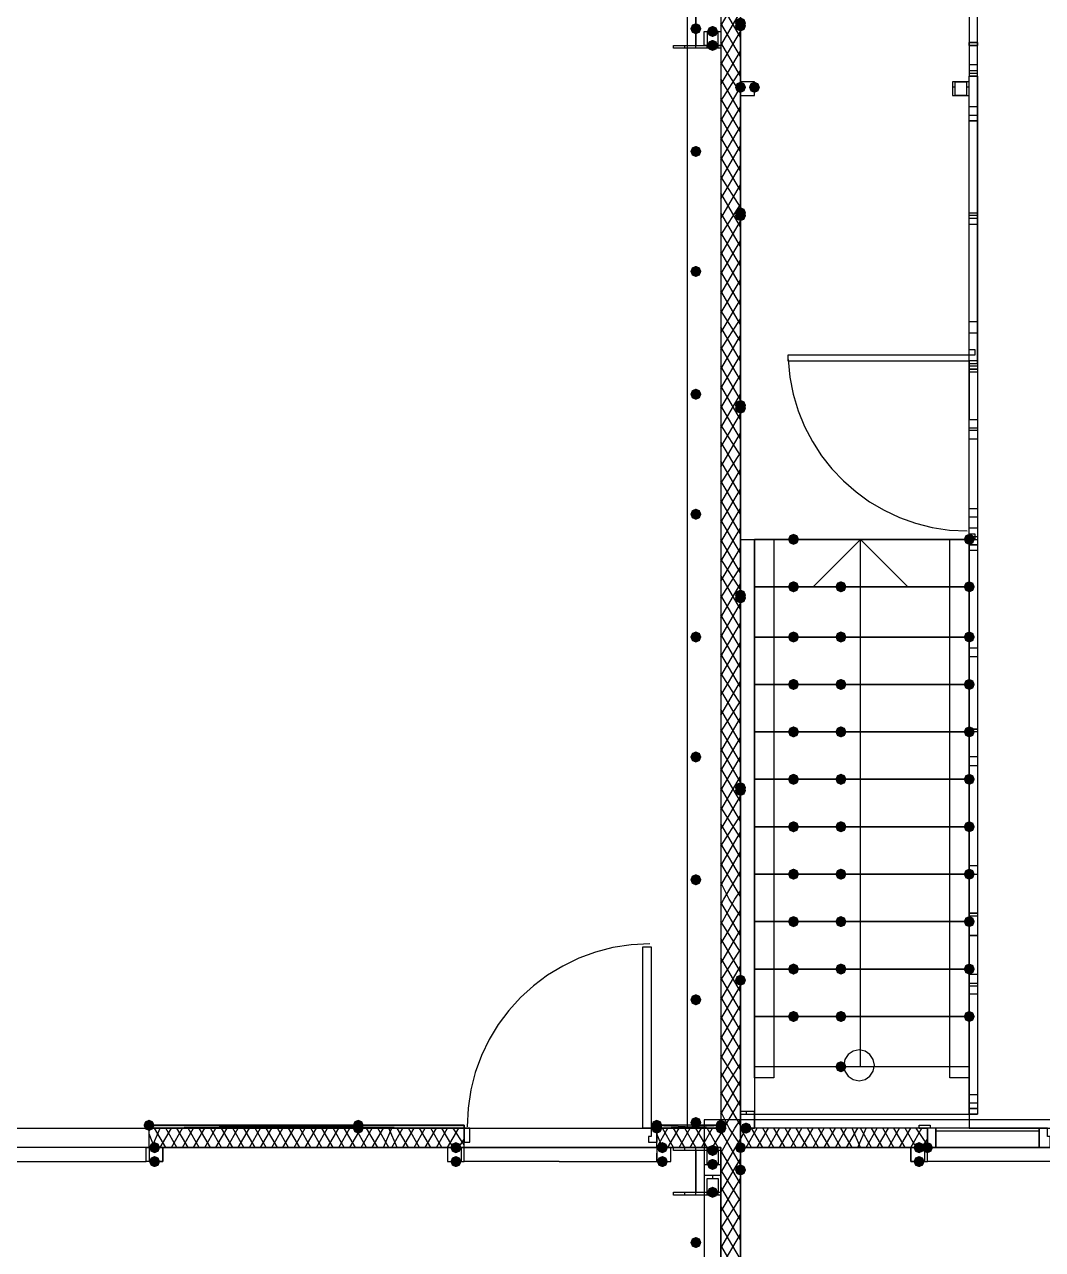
# Model space of a CAD drawing. Header units: millimetres. Extents: x 0 to 420, y 0 to 297.
# Drawn here: x 228.32 to 243.77, y 184.43 to 203.01 of the extents above; entities that cross this region are included whole.
import ezdxf

# ---------------------------------------------------------------- set-up
doc = ezdxf.new("R2010")
doc.units = ezdxf.units.MM
doc.layers.get('0').update_dxf_attribs({"linetype": 'CONTINUOUS'})

msp = doc.modelspace()

# ---------------------------------------------------------------- hatches: boundary and pattern name
at = {"true_color": 0x000007}
for points in [[(238.590667, 202.946), (238.565796, 202.886204), (238.506, 202.861333), (238.446204, 202.886204), (238.421333, 202.946), (238.446204, 203.005796), (238.506, 203.030667), (238.565796, 203.005796)], [(238.844667, 202.903667), (238.819796, 202.843871), (238.76, 202.819), (238.700204, 202.843871), (238.675333, 202.903667), (238.700204, 202.963462), (238.76, 202.988333), (238.819796, 202.963463)], [(238.844667, 202.692), (238.819796, 202.632204), (238.76, 202.607333), (238.700204, 202.632204), (238.675333, 202.692), (238.700204, 202.751796), (238.76, 202.776667), (238.819796, 202.751796)], [(239.268, 202.057), (239.243129, 201.997204), (239.183333, 201.972333), (239.123538, 201.997204), (239.098667, 202.057), (239.123537, 202.116796), (239.183333, 202.141667), (239.243129, 202.116796)], [(239.479667, 202.057), (239.454796, 201.997204), (239.395, 201.972333), (239.335204, 201.997204), (239.310333, 202.057), (239.335204, 202.116796), (239.395, 202.141667), (239.454796, 202.116796)], [(238.590667, 201.083333), (238.565796, 201.023537), (238.506, 200.998667), (238.446204, 201.023537), (238.421333, 201.083333), (238.446204, 201.143129), (238.506, 201.168), (238.565796, 201.143129)], [(238.590667, 199.263), (238.565796, 199.203204), (238.506, 199.178333), (238.446204, 199.203204), (238.421333, 199.263), (238.446204, 199.322796), (238.506, 199.347667), (238.565796, 199.322796)], [(238.590667, 197.400333), (238.565796, 197.340537), (238.506, 197.315667), (238.446204, 197.340537), (238.421333, 197.400333), (238.446204, 197.460129), (238.506, 197.485), (238.565796, 197.460129)], [(238.590667, 195.58), (238.565796, 195.520204), (238.506, 195.495333), (238.446204, 195.520204), (238.421333, 195.58), (238.446204, 195.639796), (238.506, 195.664667), (238.565796, 195.639796)], [(238.590667, 193.717333), (238.565796, 193.657537), (238.506, 193.632667), (238.446204, 193.657537), (238.421333, 193.717333), (238.446204, 193.777129), (238.506, 193.802), (238.565796, 193.777129)], [(238.590667, 191.897), (238.565796, 191.837204), (238.506, 191.812333), (238.446204, 191.837204), (238.421333, 191.897), (238.446204, 191.956796), (238.506, 191.981667), (238.565796, 191.956796)], [(238.590667, 190.034333), (238.565796, 189.974538), (238.506, 189.949667), (238.446204, 189.974538), (238.421333, 190.034333), (238.446204, 190.094129), (238.506, 190.119), (238.565796, 190.094129)], [(238.590667, 188.214), (238.565796, 188.154204), (238.506, 188.129333), (238.446204, 188.154204), (238.421333, 188.214), (238.446204, 188.273796), (238.506, 188.298667), (238.565796, 188.273796)], [(238.590667, 186.351333), (238.565796, 186.291537), (238.506, 186.266667), (238.446204, 186.291537), (238.421333, 186.351333), (238.446204, 186.411129), (238.506, 186.436), (238.565796, 186.411129)], [(239.352667, 186.266667), (239.327796, 186.206871), (239.268, 186.182), (239.208204, 186.206871), (239.183333, 186.266667), (239.208204, 186.326462), (239.268, 186.351333), (239.327796, 186.326463)], [(230.378, 185.970333), (230.353129, 185.910537), (230.293333, 185.885667), (230.233538, 185.910537), (230.208667, 185.970333), (230.233537, 186.030129), (230.293333, 186.055), (230.353129, 186.030129)], [(234.95, 185.970333), (234.925129, 185.910537), (234.865333, 185.885667), (234.805538, 185.910537), (234.780667, 185.970333), (234.805537, 186.030129), (234.865333, 186.055), (234.925129, 186.030129)], [(238.082667, 185.970333), (238.057796, 185.910537), (237.998, 185.885667), (237.938204, 185.910537), (237.913333, 185.970333), (237.938204, 186.030129), (237.998, 186.055), (238.057796, 186.030129)], [(241.977333, 185.970333), (241.952462, 185.910537), (241.892667, 185.885667), (241.832871, 185.910537), (241.808, 185.970333), (241.832871, 186.030129), (241.892667, 186.055), (241.952462, 186.030129)], [(238.844667, 185.928), (238.819796, 185.868204), (238.76, 185.843333), (238.700204, 185.868204), (238.675333, 185.928), (238.700204, 185.987796), (238.76, 186.012667), (238.819796, 185.987796)], [(230.378, 185.758667), (230.353129, 185.698871), (230.293333, 185.674), (230.233538, 185.698871), (230.208667, 185.758667), (230.233537, 185.818462), (230.293333, 185.843333), (230.353129, 185.818463)], [(234.95, 185.758667), (234.925129, 185.698871), (234.865333, 185.674), (234.805538, 185.698871), (234.780667, 185.758667), (234.805537, 185.818462), (234.865333, 185.843333), (234.925129, 185.818463)], [(238.082667, 185.758667), (238.057796, 185.698871), (237.998, 185.674), (237.938204, 185.698871), (237.913333, 185.758667), (237.938204, 185.818462), (237.998, 185.843333), (238.057796, 185.818463)], [(238.844667, 185.716333), (238.819796, 185.656537), (238.76, 185.631667), (238.700204, 185.656537), (238.675333, 185.716333), (238.700204, 185.776129), (238.76, 185.801), (238.819796, 185.776129)], [(241.977333, 185.758667), (241.952462, 185.698871), (241.892667, 185.674), (241.832871, 185.698871), (241.808, 185.758667), (241.832871, 185.818462), (241.892667, 185.843333), (241.952462, 185.818463)], [(238.844667, 185.293), (238.819796, 185.233204), (238.76, 185.208333), (238.700204, 185.233204), (238.675333, 185.293), (238.700204, 185.352796), (238.76, 185.377667), (238.819796, 185.352796)], [(238.590667, 184.531), (238.565796, 184.471204), (238.506, 184.446333), (238.446204, 184.471204), (238.421333, 184.531), (238.446204, 184.590796), (238.506, 184.615667), (238.565796, 184.590796)]]:
    msp.add_hatch(color=0, dxfattribs=at).paths.add_polyline_path(points, flags=0)
at = {"true_color": 0x0000fe}
for points in [[(239.268, 203.030667), (239.243129, 202.970871), (239.183333, 202.946), (239.123538, 202.970871), (239.098667, 203.030667), (239.123537, 203.090462), (239.183333, 203.115333), (239.243129, 203.090463)], [(239.268, 202.988333), (239.243129, 202.928537), (239.183333, 202.903667), (239.123538, 202.928537), (239.098667, 202.988333), (239.123537, 203.048129), (239.183333, 203.073), (239.243129, 203.048129)], [(239.268, 200.152), (239.243129, 200.092204), (239.183333, 200.067333), (239.123538, 200.092204), (239.098667, 200.152), (239.123537, 200.211796), (239.183333, 200.236667), (239.243129, 200.211796)], [(239.268, 200.109667), (239.243129, 200.049871), (239.183333, 200.025), (239.123538, 200.049871), (239.098667, 200.109667), (239.123537, 200.169462), (239.183333, 200.194333), (239.243129, 200.169463)], [(239.268, 197.231), (239.243129, 197.171204), (239.183333, 197.146333), (239.123538, 197.171204), (239.098667, 197.231), (239.123537, 197.290796), (239.183333, 197.315667), (239.243129, 197.290796)], [(239.268, 197.188667), (239.243129, 197.128871), (239.183333, 197.104), (239.123538, 197.128871), (239.098667, 197.188667), (239.123537, 197.248462), (239.183333, 197.273333), (239.243129, 197.248463)], [(240.072333, 195.199), (240.047462, 195.139204), (239.987667, 195.114333), (239.927871, 195.139204), (239.903, 195.199), (239.927871, 195.258796), (239.987667, 195.283667), (240.047462, 195.258796)], [(242.739333, 195.199), (242.714463, 195.139204), (242.654667, 195.114333), (242.594871, 195.139204), (242.57, 195.199), (242.594871, 195.258796), (242.654667, 195.283667), (242.714462, 195.258796)], [(239.268, 194.352333), (239.243129, 194.292537), (239.183333, 194.267667), (239.123538, 194.292537), (239.098667, 194.352333), (239.123537, 194.412129), (239.183333, 194.437), (239.243129, 194.412129)], [(239.268, 194.31), (239.243129, 194.250204), (239.183333, 194.225333), (239.123538, 194.250204), (239.098667, 194.31), (239.123537, 194.369796), (239.183333, 194.394667), (239.243129, 194.369796)], [(240.072333, 194.479333), (240.047462, 194.419537), (239.987667, 194.394667), (239.927871, 194.419537), (239.903, 194.479333), (239.927871, 194.539129), (239.987667, 194.564), (240.047462, 194.539129)], [(240.792, 194.479333), (240.767129, 194.419537), (240.707333, 194.394667), (240.647538, 194.419537), (240.622667, 194.479333), (240.647537, 194.539129), (240.707333, 194.564), (240.767129, 194.539129)], [(242.739333, 194.479333), (242.714463, 194.419537), (242.654667, 194.394667), (242.594871, 194.419537), (242.57, 194.479333), (242.594871, 194.539129), (242.654667, 194.564), (242.714462, 194.539129)], [(240.072333, 193.717333), (240.047462, 193.657537), (239.987667, 193.632667), (239.927871, 193.657537), (239.903, 193.717333), (239.927871, 193.777129), (239.987667, 193.802), (240.047462, 193.777129)], [(240.792, 193.717333), (240.767129, 193.657537), (240.707333, 193.632667), (240.647538, 193.657537), (240.622667, 193.717333), (240.647537, 193.777129), (240.707333, 193.802), (240.767129, 193.777129)], [(242.739333, 193.717333), (242.714463, 193.657537), (242.654667, 193.632667), (242.594871, 193.657537), (242.57, 193.717333), (242.594871, 193.777129), (242.654667, 193.802), (242.714462, 193.777129)], [(240.072333, 192.997667), (240.047462, 192.937871), (239.987667, 192.913), (239.927871, 192.937871), (239.903, 192.997667), (239.927871, 193.057462), (239.987667, 193.082333), (240.047462, 193.057463)], [(240.792, 192.997667), (240.767129, 192.937871), (240.707333, 192.913), (240.647538, 192.937871), (240.622667, 192.997667), (240.647537, 193.057462), (240.707333, 193.082333), (240.767129, 193.057463)], [(242.739333, 192.997667), (242.714463, 192.937871), (242.654667, 192.913), (242.594871, 192.937871), (242.57, 192.997667), (242.594871, 193.057462), (242.654667, 193.082333), (242.714462, 193.057463)], [(240.072333, 192.278), (240.047462, 192.218204), (239.987667, 192.193333), (239.927871, 192.218204), (239.903, 192.278), (239.927871, 192.337796), (239.987667, 192.362667), (240.047462, 192.337796)], [(240.792, 192.278), (240.767129, 192.218204), (240.707333, 192.193333), (240.647538, 192.218204), (240.622667, 192.278), (240.647537, 192.337796), (240.707333, 192.362667), (240.767129, 192.337796)], [(242.739333, 192.278), (242.714463, 192.218204), (242.654667, 192.193333), (242.594871, 192.218204), (242.57, 192.278), (242.594871, 192.337796), (242.654667, 192.362667), (242.714462, 192.337796)], [(240.072333, 191.558333), (240.047462, 191.498538), (239.987667, 191.473667), (239.927871, 191.498538), (239.903, 191.558333), (239.927871, 191.618129), (239.987667, 191.643), (240.047462, 191.618129)], [(240.792, 191.558333), (240.767129, 191.498538), (240.707333, 191.473667), (240.647538, 191.498538), (240.622667, 191.558333), (240.647537, 191.618129), (240.707333, 191.643), (240.767129, 191.618129)], [(242.739333, 191.558333), (242.714463, 191.498538), (242.654667, 191.473667), (242.594871, 191.498538), (242.57, 191.558333), (242.594871, 191.618129), (242.654667, 191.643), (242.714462, 191.618129)], [(239.268, 191.431333), (239.243129, 191.371537), (239.183333, 191.346667), (239.123538, 191.371537), (239.098667, 191.431333), (239.123537, 191.491129), (239.183333, 191.516), (239.243129, 191.491129)], [(239.268, 191.389), (239.243129, 191.329204), (239.183333, 191.304333), (239.123538, 191.329204), (239.098667, 191.389), (239.123537, 191.448796), (239.183333, 191.473667), (239.243129, 191.448796)], [(240.072333, 190.838667), (240.047462, 190.778871), (239.987667, 190.754), (239.927871, 190.778871), (239.903, 190.838667), (239.927871, 190.898462), (239.987667, 190.923333), (240.047462, 190.898463)], [(240.792, 190.838667), (240.767129, 190.778871), (240.707333, 190.754), (240.647538, 190.778871), (240.622667, 190.838667), (240.647537, 190.898462), (240.707333, 190.923333), (240.767129, 190.898463)], [(242.739333, 190.838667), (242.714463, 190.778871), (242.654667, 190.754), (242.594871, 190.778871), (242.57, 190.838667), (242.594871, 190.898462), (242.654667, 190.923333), (242.714462, 190.898463)], [(240.072333, 190.119), (240.047462, 190.059204), (239.987667, 190.034333), (239.927871, 190.059204), (239.903, 190.119), (239.927871, 190.178796), (239.987667, 190.203667), (240.047462, 190.178796)], [(240.792, 190.119), (240.767129, 190.059204), (240.707333, 190.034333), (240.647538, 190.059204), (240.622667, 190.119), (240.647537, 190.178796), (240.707333, 190.203667), (240.767129, 190.178796)], [(242.739333, 190.119), (242.714463, 190.059204), (242.654667, 190.034333), (242.594871, 190.059204), (242.57, 190.119), (242.594871, 190.178796), (242.654667, 190.203667), (242.714462, 190.178796)], [(240.072333, 189.399333), (240.047462, 189.339538), (239.987667, 189.314667), (239.927871, 189.339538), (239.903, 189.399333), (239.927871, 189.459129), (239.987667, 189.484), (240.047462, 189.459129)], [(240.792, 189.399333), (240.767129, 189.339538), (240.707333, 189.314667), (240.647538, 189.339538), (240.622667, 189.399333), (240.647537, 189.459129), (240.707333, 189.484), (240.767129, 189.459129)], [(242.739333, 189.399333), (242.714463, 189.339538), (242.654667, 189.314667), (242.594871, 189.339538), (242.57, 189.399333), (242.594871, 189.459129), (242.654667, 189.484), (242.714462, 189.459129)], [(240.072333, 188.679667), (240.047462, 188.619871), (239.987667, 188.595), (239.927871, 188.619871), (239.903, 188.679667), (239.927871, 188.739462), (239.987667, 188.764333), (240.047462, 188.739463)], [(240.792, 188.679667), (240.767129, 188.619871), (240.707333, 188.595), (240.647538, 188.619871), (240.622667, 188.679667), (240.647537, 188.739462), (240.707333, 188.764333), (240.767129, 188.739463)], [(242.739333, 188.679667), (242.714463, 188.619871), (242.654667, 188.595), (242.594871, 188.619871), (242.57, 188.679667), (242.594871, 188.739462), (242.654667, 188.764333), (242.714462, 188.739463)], [(239.268, 188.510333), (239.243129, 188.450537), (239.183333, 188.425667), (239.123538, 188.450537), (239.098667, 188.510333), (239.123537, 188.570129), (239.183333, 188.595), (239.243129, 188.570129)], [(239.268, 188.510333), (239.243129, 188.450537), (239.183333, 188.425667), (239.123538, 188.450537), (239.098667, 188.510333), (239.123537, 188.570129), (239.183333, 188.595), (239.243129, 188.570129)], [(240.072333, 187.96), (240.047462, 187.900204), (239.987667, 187.875333), (239.927871, 187.900204), (239.903, 187.96), (239.927871, 188.019796), (239.987667, 188.044667), (240.047462, 188.019796)], [(240.792, 187.96), (240.767129, 187.900204), (240.707333, 187.875333), (240.647538, 187.900204), (240.622667, 187.96), (240.647537, 188.019796), (240.707333, 188.044667), (240.767129, 188.019796)], [(242.739333, 187.96), (242.714463, 187.900204), (242.654667, 187.875333), (242.594871, 187.900204), (242.57, 187.96), (242.594871, 188.019796), (242.654667, 188.044667), (242.714462, 188.019796)], [(240.792, 187.198), (240.767129, 187.138204), (240.707333, 187.113333), (240.647538, 187.138204), (240.622667, 187.198), (240.647537, 187.257796), (240.707333, 187.282667), (240.767129, 187.257796)], [(230.293333, 186.309), (230.268463, 186.249204), (230.208667, 186.224333), (230.148871, 186.249204), (230.124, 186.309), (230.148871, 186.368796), (230.208667, 186.393667), (230.268462, 186.368796)], [(230.293333, 186.309), (230.268463, 186.249204), (230.208667, 186.224333), (230.148871, 186.249204), (230.124, 186.309), (230.148871, 186.368796), (230.208667, 186.393667), (230.268462, 186.368796)], [(233.468333, 186.309), (233.443463, 186.249204), (233.383667, 186.224333), (233.323871, 186.249204), (233.299, 186.309), (233.323871, 186.368796), (233.383667, 186.393667), (233.443462, 186.368796)], [(233.468333, 186.266667), (233.443463, 186.206871), (233.383667, 186.182), (233.323871, 186.206871), (233.299, 186.266667), (233.323871, 186.326462), (233.383667, 186.351333), (233.443462, 186.326463)], [(237.998, 186.309), (237.973129, 186.249204), (237.913333, 186.224333), (237.853538, 186.249204), (237.828667, 186.309), (237.853537, 186.368796), (237.913333, 186.393667), (237.973129, 186.368796)], [(237.998, 186.266667), (237.973129, 186.206871), (237.913333, 186.182), (237.853538, 186.206871), (237.828667, 186.266667), (237.853537, 186.326462), (237.913333, 186.351333), (237.973129, 186.326463)], [(238.971667, 186.309), (238.946796, 186.249204), (238.887, 186.224333), (238.827204, 186.249204), (238.802333, 186.309), (238.827204, 186.368796), (238.887, 186.393667), (238.946796, 186.368796)], [(238.971667, 186.266667), (238.946796, 186.206871), (238.887, 186.182), (238.827204, 186.206871), (238.802333, 186.266667), (238.827204, 186.326462), (238.887, 186.351333), (238.946796, 186.326463)], [(238.971667, 186.266667), (238.946796, 186.206871), (238.887, 186.182), (238.827204, 186.206871), (238.802333, 186.266667), (238.827204, 186.326462), (238.887, 186.351333), (238.946796, 186.326463)], [(239.268, 185.970333), (239.243129, 185.910537), (239.183333, 185.885667), (239.123538, 185.910537), (239.098667, 185.970333), (239.123537, 186.030129), (239.183333, 186.055), (239.243129, 186.030129)], [(239.268, 185.970333), (239.243129, 185.910537), (239.183333, 185.885667), (239.123538, 185.910537), (239.098667, 185.970333), (239.123537, 186.030129), (239.183333, 186.055), (239.243129, 186.030129)], [(242.104333, 185.970333), (242.079463, 185.910537), (242.019667, 185.885667), (241.959871, 185.910537), (241.935, 185.970333), (241.959871, 186.030129), (242.019667, 186.055), (242.079462, 186.030129)], [(239.268, 185.631667), (239.243129, 185.571871), (239.183333, 185.547), (239.123538, 185.571871), (239.098667, 185.631667), (239.123537, 185.691462), (239.183333, 185.716333), (239.243129, 185.691463)], [(239.268, 185.631667), (239.243129, 185.571871), (239.183333, 185.547), (239.123538, 185.571871), (239.098667, 185.631667), (239.123537, 185.691462), (239.183333, 185.716333), (239.243129, 185.691463)]]:
    msp.add_hatch(color=0, dxfattribs=at).paths.add_polyline_path(points, flags=0)
at = {"true_color": 0x000007}
h = msp.add_hatch(color=0, dxfattribs=at)
h.paths.add_polyline_path([(239.183333, 202.988333), (239.183333, 185.631667)], flags=0)
h.paths.add_polyline_path([(239.183333, 185.631667), (239.183333, 202.988333)], flags=0)
h = msp.add_hatch(color=0, dxfattribs=at)
h.paths.add_polyline_path([(234.992333, 186.309), (230.208667, 186.309), (234.992333, 186.266667)], flags=0)
h.paths.add_polyline_path([(230.208667, 186.309), (234.992333, 186.266667), (230.208667, 186.266667)], flags=0)
h = msp.add_hatch(color=0, dxfattribs=at)
h.paths.add_polyline_path([(238.887, 186.309), (237.913333, 186.309), (238.887, 186.266667)], flags=0)
h.paths.add_polyline_path([(237.913333, 186.309), (238.887, 186.266667), (237.913333, 186.266667)], flags=0)
h = msp.add_hatch(color=0, dxfattribs=at)
h.paths.add_polyline_path([(239.183333, 185.970333), (242.019667, 185.970333)], flags=0)
h.paths.add_polyline_path([(242.019667, 185.970333), (239.183333, 185.970333)], flags=0)
h = msp.add_hatch(color=0, dxfattribs=at)
h.paths.add_polyline_path([(239.183333, 185.631667), (239.183333, 168.232667)], flags=0)
h.paths.add_polyline_path([(239.183333, 168.232667), (239.183333, 185.631667)], flags=0)

# ---------------------------------------------------------------- linework, layer by layer
at = {"color": 0, "true_color": 0x000007}
for points in [[(221.276333, 220.768333), (221.276333, 186.266667), (238.379, 186.266667), (238.379, 220.768333)], [(242.781667, 210.015667), (242.654667, 210.015667), (242.654667, 202.226333), (242.781667, 202.226333)], [(238.887, 202.649667), (238.167333, 202.649667), (238.167333, 202.692), (238.506, 202.692), (238.506, 203.327), (238.167333, 203.327), (238.167333, 203.369333), (238.887, 203.369333), (238.887, 203.327), (238.506, 203.327), (238.506, 202.692), (238.887, 202.692)], [(239.183333, 202.988333), (239.183333, 185.631667)], [(239.183333, 185.631667), (239.183333, 202.988333)], [(239.183333, 202.988333), (239.183333, 185.631667)], [(239.183333, 202.988333), (239.183333, 185.631667)], [(238.887, 202.692), (238.633, 202.692), (238.633, 202.903667), (238.887, 202.903667)], [(238.844667, 202.692), (238.844667, 202.903667), (238.675333, 202.903667), (238.675333, 202.692)], [(242.781667, 202.734333), (242.654667, 202.734333)], [(239.395, 201.93), (239.395, 202.141667), (239.183333, 202.141667), (239.183333, 201.93), (239.395, 201.93), (239.395, 202.141667), (239.183333, 202.141667), (239.183333, 201.93)], [(242.654667, 201.93), (242.654667, 202.141667), (242.400667, 202.141667), (242.400667, 201.93)], [(242.612333, 201.93), (242.443, 201.93), (242.443, 202.141667), (242.612333, 202.141667)], [(242.654667, 201.549), (242.781667, 201.549)], [(242.781667, 200.152), (242.781667, 200.067333), (242.654667, 200.067333), (242.654667, 200.152)], [(239.903, 197.993), (239.903, 197.908333), (242.654667, 197.908333), (242.654667, 197.993)], [(242.654667, 197.993), (242.654667, 198.077667), (242.739333, 198.077667), (242.739333, 197.993)], [(239.395, 187.028667), (239.395, 187.198), (239.395, 195.199), (239.691333, 195.199), (239.691333, 187.198), (239.691333, 187.028667)], [(242.654667, 194.479333), (239.395, 194.479333), (239.395, 195.199), (242.654667, 195.199)], [(242.654667, 195.199), (239.395, 195.199), (239.395, 186.478333), (242.654667, 186.478333)], [(242.358333, 187.028667), (242.358333, 187.198), (242.358333, 195.199), (242.654667, 195.199), (242.654667, 187.198), (242.654667, 187.028667)], [(242.654667, 195.199), (242.654667, 195.283667), (242.739333, 195.283667), (242.739333, 195.199)], [(242.781667, 195.114333), (242.654667, 195.114333)], [(242.654667, 193.717333), (239.395, 193.717333), (239.395, 194.479333), (242.654667, 194.479333)], [(242.654667, 192.997667), (239.395, 192.997667), (239.395, 193.717333), (242.654667, 193.717333)], [(242.654667, 192.278), (239.395, 192.278), (239.395, 192.997667), (242.654667, 192.997667)], [(242.654667, 191.558333), (239.395, 191.558333), (239.395, 192.278), (242.654667, 192.278)], [(242.781667, 192.320333), (242.654667, 192.320333)], [(242.654667, 190.838667), (239.395, 190.838667), (239.395, 191.558333), (242.654667, 191.558333)], [(242.654667, 190.119), (239.395, 190.119), (239.395, 190.838667), (242.654667, 190.838667)], [(242.654667, 189.399333), (239.395, 189.399333), (239.395, 190.119), (242.654667, 190.119)], [(242.654667, 188.679667), (239.395, 188.679667), (239.395, 189.399333), (242.654667, 189.399333)], [(242.781667, 189.526333), (242.654667, 189.526333)], [(237.828667, 189.018333), (237.828667, 186.266667), (237.701667, 186.266667), (237.701667, 189.018333)], [(242.654667, 187.96), (239.395, 187.96), (239.395, 188.679667), (242.654667, 188.679667)], [(242.654667, 187.198), (239.395, 187.198), (239.395, 187.96), (242.654667, 187.96)], [(239.395, 186.520667), (239.183333, 186.520667), (239.183333, 186.266667), (239.395, 186.266667)], [(239.395, 186.478333), (239.395, 186.266667), (239.183333, 186.266667), (239.183333, 186.478333)], [(234.992333, 186.309), (230.208667, 186.309), (234.992333, 186.266667)], [(230.208667, 186.309), (234.992333, 186.266667), (230.208667, 186.266667)], [(234.992333, 186.309), (234.992333, 186.266667), (230.208667, 186.266667), (230.208667, 186.309), (234.992333, 186.309), (230.208667, 186.309), (230.208667, 186.266667), (234.992333, 186.266667)], [(235.077, 186.055), (235.077, 186.139667), (235.077, 186.266667), (234.992333, 186.266667), (234.992333, 186.055)], [(234.992333, 186.266667), (234.992333, 186.055)], [(237.913333, 186.055), (237.913333, 186.266667), (237.828667, 186.266667), (237.828667, 186.139667), (237.786333, 186.139667), (237.786333, 186.055)], [(238.887, 186.309), (237.913333, 186.309), (238.887, 186.266667)], [(237.913333, 186.309), (238.887, 186.266667), (237.913333, 186.266667)], [(237.913333, 186.266667), (238.887, 186.266667), (238.887, 186.309), (237.913333, 186.309)], [(237.913333, 186.266667), (238.887, 186.266667), (238.887, 186.309), (237.913333, 186.309)], [(237.913333, 186.266667), (237.913333, 186.055)], [(242.062, 186.266667), (241.892667, 186.266667), (241.892667, 186.309), (242.062, 186.309)], [(241.892667, 186.266667), (242.019667, 186.266667)], [(242.019667, 185.970333), (242.146667, 185.970333), (242.146667, 186.266667), (242.019667, 186.266667)], [(242.019667, 185.970333), (242.019667, 186.266667)], [(243.713, 186.266667), (242.146667, 186.266667), (242.146667, 185.970333), (243.713, 185.970333)], [(243.882333, 185.970333), (243.882333, 186.139667), (243.84, 186.139667), (243.84, 186.266667), (243.713, 186.266667), (243.713, 185.970333)], [(221.276333, 174.836667), (238.887, 174.836667), (238.887, 185.970333), (221.276333, 185.970333)], [(230.166333, 185.970333), (230.420333, 185.970333), (230.420333, 185.758667), (230.166333, 185.758667)], [(230.208667, 185.970333), (230.208667, 185.758667), (230.420333, 185.758667), (230.420333, 185.970333)], [(234.738333, 185.758667), (234.95, 185.758667), (234.95, 185.970333), (234.738333, 185.970333), (234.738333, 185.758667), (234.992333, 185.758667), (234.992333, 185.970333), (234.738333, 185.970333)], [(238.887, 185.250667), (238.167333, 185.250667), (238.167333, 185.293), (238.506, 185.293), (238.506, 185.928), (238.167333, 185.928), (238.167333, 185.970333), (238.887, 185.970333), (238.887, 185.928), (238.506, 185.928), (238.506, 185.293), (238.887, 185.293)], [(238.887, 185.928), (238.633, 185.928), (238.633, 185.716333), (238.887, 185.716333)], [(238.844667, 185.928), (238.844667, 185.716333), (238.675333, 185.716333), (238.675333, 185.928)], [(239.183333, 185.970333), (242.019667, 185.970333)], [(242.019667, 185.970333), (239.183333, 185.970333)], [(242.019667, 185.970333), (239.183333, 185.970333), (242.019667, 185.970333), (239.183333, 185.970333)], [(242.019667, 185.970333), (241.765667, 185.970333), (241.765667, 185.758667), (242.019667, 185.758667)], [(241.977333, 185.970333), (241.977333, 185.758667), (241.765667, 185.758667), (241.765667, 185.970333)], [(238.887, 185.547), (238.633, 185.547), (238.633, 185.293), (238.887, 185.293)], [(238.844667, 185.504667), (238.844667, 185.293), (238.675333, 185.293), (238.675333, 185.504667)], [(239.183333, 185.631667), (239.183333, 168.232667)], [(239.183333, 168.232667), (239.183333, 185.631667)], [(239.183333, 185.631667), (239.183333, 168.232667)], [(239.183333, 185.631667), (239.183333, 168.232667)]]:
    msp.add_lwpolyline(points, close=True, dxfattribs=at)
for points in [[(238.887, 220.768333), (238.887, 189.738)], [(239.183333, 189.738), (239.183333, 220.768333)], [(242.654667, 204.173667), (242.654667, 202.311)], [(242.654667, 202.311), (242.781667, 202.311), (242.781667, 204.173667), (242.654667, 204.173667)], [(238.506, 202.649667), (238.506, 203.369333)], [(238.887, 202.988333), (239.183333, 203.496333)], [(239.183333, 202.819), (238.887, 203.327)], [(238.887, 202.692), (239.183333, 203.2)], [(239.183333, 202.522667), (238.887, 203.030667)], [(239.183333, 202.988333), (239.183333, 185.631667), (239.183333, 202.988333), (239.183333, 185.631667)], [(238.887, 202.395667), (239.183333, 202.903667)], [(238.167333, 202.649667), (238.167333, 202.692)], [(238.336667, 202.649667), (238.336667, 202.692)], [(238.675333, 202.649667), (238.675333, 202.692)], [(238.844667, 202.649667), (238.844667, 202.692)], [(239.183333, 202.226333), (238.887, 202.734333)], [(238.887, 202.099333), (239.183333, 202.607333)], [(242.654667, 202.692), (242.781667, 202.692), (242.654667, 202.692), (242.654667, 202.734333), (242.781667, 202.734333), (242.781667, 202.692)], [(242.781667, 202.692), (242.654667, 202.692)], [(239.183333, 201.972333), (238.887, 202.438)], [(242.781667, 202.395667), (242.654667, 202.395667)], [(238.887, 201.845333), (239.183333, 202.311)], [(242.654667, 202.268667), (242.781667, 202.268667)], [(242.654667, 201.549), (242.654667, 202.226333), (242.781667, 202.226333)], [(242.654667, 197.866), (242.654667, 202.226333)], [(242.654667, 197.866), (242.781667, 197.866), (242.781667, 202.226333)], [(242.781667, 202.226333), (242.654667, 202.226333)], [(242.781667, 202.226333), (242.781667, 201.549)], [(239.183333, 201.676), (238.887, 202.184)], [(238.887, 201.549), (239.183333, 202.057)], [(242.443, 202.057), (242.400667, 202.057)], [(242.654667, 202.057), (242.612333, 202.057)], [(239.183333, 201.379667), (238.887, 201.887667)], [(238.887, 201.252667), (239.183333, 201.760667)], [(242.781667, 201.760667), (242.654667, 201.760667)], [(239.183333, 201.083333), (238.887, 201.591333)], [(238.887, 200.956333), (239.183333, 201.464333)], [(242.654667, 201.633667), (242.781667, 201.633667)], [(242.654667, 189.187667), (242.781667, 189.187667), (242.654667, 189.187667), (242.654667, 201.549)], [(242.781667, 201.549), (242.781667, 189.187667)], [(239.183333, 200.787), (238.887, 201.295)], [(238.887, 200.66), (239.183333, 201.168)], [(239.183333, 200.490667), (238.887, 200.998667)], [(238.887, 200.363667), (239.183333, 200.871667)], [(239.183333, 200.236667), (238.887, 200.702333)], [(238.887, 200.067333), (239.183333, 200.575333)], [(239.183333, 199.940333), (238.887, 200.448333)], [(238.887, 199.813333), (239.183333, 200.279)], [(239.183333, 199.644), (238.887, 200.152)], [(238.887, 199.517), (239.183333, 200.025)], [(242.781667, 200.109667), (242.654667, 200.109667)], [(242.654667, 199.982667), (242.781667, 199.982667)], [(239.183333, 199.347667), (238.887, 199.855667)], [(238.887, 199.220667), (239.183333, 199.728667)], [(239.183333, 199.051333), (238.887, 199.559333)], [(238.887, 198.924333), (239.183333, 199.432333)], [(239.183333, 198.755), (238.887, 199.263)], [(238.887, 198.628), (239.183333, 199.136)], [(239.183333, 198.458667), (238.887, 198.966667)], [(238.887, 198.331667), (239.183333, 198.839667)], [(239.183333, 198.204667), (238.887, 198.670333)], [(238.887, 198.077667), (239.183333, 198.543333)], [(242.781667, 198.501), (242.654667, 198.501)], [(239.183333, 197.908333), (238.887, 198.416333)], [(242.654667, 198.331667), (242.781667, 198.331667)], [(238.887, 197.781333), (239.183333, 198.289333)], [(239.183333, 197.612), (238.887, 198.12)], [(238.887, 197.485), (239.183333, 197.993)], [(239.906023, 197.92801), (239.931837, 197.659484), (239.982781, 197.399402), (240.057584, 197.148983), (240.154976, 196.90944), (240.273686, 196.681991), (240.412445, 196.467852), (240.569982, 196.268238), (240.745027, 196.084367), (240.93631, 195.917453), (241.142562, 195.768713), (241.362511, 195.639364), (241.594888, 195.530621), (241.838423, 195.4437), (242.091846, 195.379818), (242.353885, 195.340191), (242.623272, 195.326034)], [(239.183333, 197.315667), (238.887, 197.823667)], [(242.781667, 197.908333), (242.654667, 197.908333), (242.654667, 197.781333), (242.654667, 197.019333)], [(242.654667, 197.866), (242.781667, 197.866)], [(242.781667, 197.823667), (242.654667, 197.823667)], [(242.781667, 197.823667), (242.654667, 197.823667)], [(242.781667, 197.781333), (242.654667, 197.781333)], [(242.654667, 197.781333), (242.781667, 197.781333), (242.781667, 197.019333)], [(242.781667, 197.739), (242.781667, 195.664667), (242.781667, 195.537667), (242.654667, 195.537667), (242.654667, 195.664667), (242.781667, 195.664667)], [(242.654667, 195.664667), (242.654667, 197.739), (242.781667, 197.739)], [(242.654667, 197.739), (242.781667, 197.739)], [(242.781667, 197.908333), (242.781667, 197.781333)], [(238.887, 197.188667), (239.183333, 197.696667)], [(239.183333, 197.019333), (238.887, 197.527333)], [(238.887, 196.892333), (239.183333, 197.400333)], [(239.183333, 196.723), (238.887, 197.231)], [(238.887, 196.596), (239.183333, 197.104)], [(242.654667, 188.425667), (242.654667, 197.019333), (242.781667, 197.019333)], [(242.781667, 197.019333), (242.781667, 188.425667), (242.781667, 188.298667)], [(239.183333, 196.469), (238.887, 196.934667)], [(242.654667, 196.892333), (242.781667, 196.892333)], [(242.781667, 196.85), (242.654667, 196.85)], [(238.887, 196.299667), (239.183333, 196.807667)], [(239.183333, 196.172667), (238.887, 196.680667)], [(242.654667, 196.723), (242.781667, 196.723)], [(238.887, 196.045667), (239.183333, 196.511333)], [(239.183333, 195.876333), (238.887, 196.384333)], [(238.887, 195.749333), (239.183333, 196.257333)], [(239.183333, 195.58), (238.887, 196.088)], [(238.887, 195.453), (239.183333, 195.961)], [(239.183333, 195.283667), (238.887, 195.791667)], [(238.887, 195.156667), (239.183333, 195.664667)], [(239.183333, 194.987333), (238.887, 195.495333)], [(238.887, 194.860333), (239.183333, 195.368333)], [(242.781667, 195.368333), (242.654667, 195.368333)], [(239.183333, 194.691), (238.887, 195.199)], [(241.003667, 195.199), (240.284, 194.479333)], [(241.003667, 187.198), (241.003667, 187.96), (241.003667, 194.479333), (241.003667, 195.199), (241.723333, 194.479333)], [(242.654667, 195.241333), (242.781667, 195.241333)], [(242.654667, 194.479333), (242.654667, 195.199)], [(242.654667, 195.199), (242.781667, 195.199)], [(242.654667, 195.199), (242.781667, 195.199)], [(238.887, 194.564), (239.183333, 195.072)], [(242.781667, 195.114333), (242.654667, 195.114333)], [(242.654667, 195.114333), (242.781667, 195.114333)], [(242.781667, 195.029667), (242.654667, 195.029667)], [(242.781667, 195.029667), (242.654667, 195.029667)], [(242.781667, 195.029667), (242.654667, 195.029667)], [(239.183333, 194.437), (238.887, 194.902667)], [(238.887, 194.31), (239.183333, 194.775667)], [(239.183333, 194.140667), (238.887, 194.648667)], [(238.887, 194.013667), (239.183333, 194.521667)], [(242.654667, 193.717333), (242.654667, 194.479333)], [(239.183333, 193.844333), (238.887, 194.352333)], [(238.887, 193.717333), (239.183333, 194.225333)], [(239.183333, 193.548), (238.887, 194.056)], [(238.887, 193.421), (239.183333, 193.929)], [(239.183333, 193.251667), (238.887, 193.759667)], [(242.654667, 192.997667), (242.654667, 193.717333)], [(238.887, 193.124667), (239.183333, 193.632667)], [(239.183333, 192.955333), (238.887, 193.463333)], [(242.781667, 193.548), (242.654667, 193.548)], [(238.887, 192.828333), (239.183333, 193.336333)], [(242.654667, 193.421), (242.781667, 193.421)], [(239.183333, 192.701333), (238.887, 193.167)], [(238.887, 192.532), (239.183333, 193.04)], [(239.183333, 192.405), (238.887, 192.913)], [(242.654667, 192.278), (242.654667, 192.997667)], [(238.887, 192.278), (239.183333, 192.743667)], [(239.183333, 192.108667), (238.887, 192.616667)], [(238.887, 191.981667), (239.183333, 192.489667)], [(239.183333, 191.812333), (238.887, 192.320333)], [(238.887, 191.685333), (239.183333, 192.193333)], [(242.654667, 192.320333), (242.781667, 192.320333)], [(242.654667, 192.320333), (242.781667, 192.320333)], [(242.654667, 191.558333), (242.654667, 192.278)], [(242.781667, 192.278), (242.654667, 192.278)], [(242.781667, 192.278), (242.654667, 192.278)], [(242.781667, 192.278), (242.654667, 192.278)], [(242.781667, 192.278), (242.654667, 192.278)], [(239.183333, 191.516), (238.887, 192.024)], [(238.887, 191.389), (239.183333, 191.897)], [(242.781667, 191.897), (242.654667, 191.897)], [(239.183333, 191.219667), (238.887, 191.727667)], [(242.654667, 191.77), (242.781667, 191.77)], [(238.887, 191.092667), (239.183333, 191.600667)], [(239.183333, 190.923333), (238.887, 191.431333)], [(242.654667, 190.838667), (242.654667, 191.558333)], [(238.887, 190.796333), (239.183333, 191.304333)], [(239.183333, 190.669333), (238.887, 191.135)], [(238.887, 190.542333), (239.183333, 191.008)], [(239.183333, 190.373), (238.887, 190.881)], [(238.887, 190.246), (239.183333, 190.754)], [(242.654667, 190.119), (242.654667, 190.838667)], [(239.183333, 190.076667), (238.887, 190.584667)], [(238.887, 189.949667), (239.183333, 190.457667)], [(239.183333, 189.780333), (238.887, 190.288333)], [(238.929333, 189.738), (239.183333, 190.161333)], [(242.781667, 190.246), (242.654667, 190.246)], [(242.654667, 189.399333), (242.654667, 190.119)], [(242.654667, 190.119), (242.781667, 190.119)], [(239.014, 189.738), (238.887, 189.992)], [(239.098667, 189.738), (239.183333, 189.865)], [(238.887, 189.653333), (238.929333, 189.738)], [(238.887, 189.357), (239.098667, 189.738)], [(238.887, 189.738), (238.887, 186.266667)], [(239.183333, 189.187667), (238.887, 189.695667)], [(238.887, 189.060667), (239.183333, 189.568667)], [(239.183333, 189.484), (239.014, 189.738)], [(239.183333, 186.266667), (239.183333, 189.738)], [(239.183333, 188.933667), (238.887, 189.399333)], [(242.781667, 189.484), (242.654667, 189.484)], [(242.781667, 189.484), (242.654667, 189.484)], [(242.654667, 188.679667), (242.654667, 189.399333)], [(238.887, 188.764333), (239.183333, 189.272333)], [(237.8075, 189.060667), (237.523991, 189.046351), (237.248673, 189.004333), (236.982939, 188.936007), (236.728182, 188.842766), (236.485796, 188.726004), (236.257176, 188.587114), (236.043714, 188.427491), (235.846805, 188.248528), (235.667842, 188.051619), (235.508219, 187.838157), (235.36933, 187.609537), (235.252568, 187.367151), (235.159326, 187.112395), (235.091, 186.84666), (235.048982, 186.571342), (235.034667, 186.287833)], [(239.183333, 188.637333), (238.887, 189.145333)], [(242.654667, 189.187667), (242.654667, 186.478333), (242.781667, 186.478333)], [(242.781667, 189.187667), (242.781667, 186.478333)], [(238.887, 188.510333), (239.183333, 188.976)], [(239.183333, 188.341), (238.887, 188.849)], [(238.887, 188.214), (239.183333, 188.722)], [(242.654667, 187.96), (242.654667, 188.679667)], [(239.183333, 188.044667), (238.887, 188.552667)], [(242.781667, 188.595), (242.654667, 188.595)], [(242.654667, 188.468), (242.781667, 188.468)], [(238.887, 187.917667), (239.183333, 188.425667)], [(242.654667, 188.298667), (242.654667, 188.425667), (242.781667, 188.425667)], [(242.654667, 186.774667), (242.654667, 188.298667)], [(242.781667, 188.298667), (242.654667, 188.298667)], [(242.781667, 188.298667), (242.781667, 186.774667), (242.781667, 186.647667)], [(239.183333, 187.748333), (238.887, 188.256333)], [(238.887, 187.621333), (239.183333, 188.129333)], [(239.183333, 187.452), (238.887, 187.96)], [(242.654667, 187.198), (242.654667, 187.96)], [(238.887, 187.325), (239.183333, 187.833)], [(239.183333, 187.155667), (238.887, 187.663667)], [(238.887, 187.028667), (239.183333, 187.536667)], [(239.183333, 186.901667), (238.887, 187.367333)], [(241.215333, 187.219167), (241.197039, 187.309804), (241.147145, 187.383812), (241.073137, 187.433705), (240.9825, 187.452), (240.891863, 187.433705), (240.817855, 187.383812), (240.767961, 187.309804), (240.749667, 187.219167)], [(238.887, 186.774667), (239.183333, 187.240333)], [(240.749667, 187.219167), (240.767961, 187.12853), (240.817855, 187.054522), (240.891863, 187.004628), (240.9825, 186.986333), (241.073137, 187.004628), (241.147145, 187.054522), (241.197039, 187.12853), (241.215333, 187.219167)], [(239.183333, 186.605333), (238.887, 187.113333)], [(238.887, 186.478333), (239.183333, 186.986333)], [(239.183333, 186.309), (238.887, 186.817)], [(242.654667, 186.647667), (242.654667, 186.774667), (242.781667, 186.774667)], [(238.929333, 186.266667), (239.183333, 186.69)], [(242.781667, 186.647667), (242.781667, 186.563), (242.654667, 186.563), (242.654667, 186.647667)], [(242.781667, 186.647667), (242.654667, 186.647667)], [(239.014, 186.266667), (238.887, 186.520667)], [(239.268, 186.520667), (239.268, 186.478333)], [(242.654667, 186.563), (242.781667, 186.563)], [(242.781667, 186.563), (242.781667, 186.478333), (242.654667, 186.478333), (242.654667, 186.563)], [(234.992333, 186.309), (230.208667, 186.309), (234.992333, 186.309), (230.208667, 186.266667)], [(230.208667, 186.224333), (230.251, 186.266667)], [(230.208667, 185.970333), (230.208667, 186.266667)], [(230.208667, 185.970333), (230.208667, 186.266667)], [(234.992333, 186.266667), (230.208667, 186.266667)], [(230.251, 185.970333), (230.378, 186.266667)], [(230.462667, 185.970333), (230.293333, 186.266667)], [(230.378, 185.970333), (230.547333, 186.266667)], [(230.632, 185.970333), (230.462667, 186.266667)], [(230.547333, 185.970333), (230.716667, 186.266667)], [(230.801333, 185.970333), (230.632, 186.266667)], [(230.716667, 185.970333), (230.886, 186.266667)], [(230.970667, 185.970333), (230.801333, 186.266667)], [(230.886, 185.970333), (231.055333, 186.266667)], [(231.14, 185.970333), (230.970667, 186.266667)], [(231.055333, 185.970333), (231.224667, 186.266667)], [(231.309333, 185.970333), (231.14, 186.266667)], [(231.224667, 185.970333), (231.394, 186.266667)], [(231.478667, 185.970333), (231.309333, 186.266667)], [(231.394, 185.970333), (231.563333, 186.266667)], [(231.648, 185.970333), (231.478667, 186.266667)], [(231.563333, 185.970333), (231.732667, 186.266667)], [(231.817333, 185.970333), (231.648, 186.266667)], [(231.732667, 185.970333), (231.902, 186.266667)], [(231.986667, 185.970333), (231.817333, 186.266667)], [(231.902, 185.970333), (232.071333, 186.266667)], [(232.156, 185.970333), (231.986667, 186.266667)], [(232.071333, 185.970333), (232.240667, 186.266667)], [(232.325333, 185.970333), (232.156, 186.266667)], [(232.240667, 185.970333), (232.41, 186.266667)], [(232.494667, 185.970333), (232.325333, 186.266667)], [(232.41, 185.970333), (232.579333, 186.266667)], [(232.664, 185.970333), (232.494667, 186.266667)], [(232.579333, 185.970333), (232.748667, 186.266667)], [(232.833333, 185.970333), (232.664, 186.266667)], [(232.748667, 185.970333), (232.918, 186.266667)], [(233.002667, 185.970333), (232.833333, 186.266667)], [(232.918, 185.970333), (233.087333, 186.266667)], [(233.172, 185.970333), (233.002667, 186.266667)], [(233.087333, 185.970333), (233.256667, 186.266667)], [(233.341333, 185.970333), (233.172, 186.266667)], [(233.256667, 185.970333), (233.426, 186.266667)], [(233.510667, 185.970333), (233.341333, 186.266667)], [(233.426, 185.970333), (233.595333, 186.266667)], [(233.68, 185.970333), (233.510667, 186.266667)], [(233.595333, 185.970333), (233.764667, 186.266667)], [(233.849333, 185.970333), (233.68, 186.266667)], [(233.764667, 185.970333), (233.891667, 186.266667)], [(233.976333, 185.970333), (233.849333, 186.266667)], [(233.891667, 185.970333), (234.061, 186.266667)], [(234.145667, 185.970333), (233.976333, 186.266667)], [(234.061, 185.970333), (234.230333, 186.266667)], [(234.315, 185.970333), (234.145667, 186.266667)], [(234.230333, 185.970333), (234.399667, 186.266667)], [(234.484333, 185.970333), (234.315, 186.266667)], [(234.399667, 185.970333), (234.569, 186.266667)], [(234.653667, 185.970333), (234.484333, 186.266667)], [(234.569, 185.970333), (234.738333, 186.266667)], [(234.823, 185.970333), (234.653667, 186.266667)], [(234.738333, 185.970333), (234.907667, 186.266667)], [(234.992333, 186.012667), (234.823, 186.266667)], [(234.992333, 185.970333), (234.992333, 186.055), (234.992333, 186.266667)], [(238.887, 186.266667), (237.913333, 186.266667), (238.887, 186.309), (237.913333, 186.309)], [(237.913333, 186.224333), (237.913333, 186.266667)], [(237.913333, 185.970333), (238.082667, 186.266667)], [(237.913333, 185.970333), (237.913333, 186.055), (237.913333, 186.266667)], [(238.887, 186.266667), (237.913333, 186.266667)], [(238.167333, 185.970333), (237.998, 186.266667)], [(238.082667, 185.970333), (238.252, 186.266667)], [(238.336667, 185.970333), (238.167333, 186.266667)], [(238.252, 185.970333), (238.421333, 186.266667)], [(238.506, 185.970333), (238.336667, 186.266667)], [(238.421333, 185.970333), (238.590667, 186.266667)], [(238.675333, 185.970333), (238.506, 186.266667)], [(238.590667, 185.970333), (238.76, 186.266667)], [(238.844667, 185.970333), (238.675333, 186.266667)], [(238.887, 186.224333), (238.844667, 186.266667)], [(238.887, 186.182), (238.929333, 186.266667)], [(238.887, 185.885667), (239.098667, 186.266667)], [(239.183333, 185.716333), (238.887, 186.224333)], [(239.183333, 186.012667), (239.014, 186.266667)], [(239.098667, 186.266667), (239.183333, 186.393667)], [(239.183333, 186.097333), (239.268, 186.266667)], [(239.352667, 185.970333), (239.183333, 186.266667)], [(242.019667, 186.266667), (239.183333, 186.266667)], [(239.268, 185.970333), (239.437333, 186.266667)], [(239.522, 185.970333), (239.352667, 186.266667)], [(239.437333, 185.970333), (239.606667, 186.266667)], [(239.691333, 185.970333), (239.522, 186.266667)], [(239.606667, 185.970333), (239.776, 186.266667)], [(239.860667, 185.970333), (239.691333, 186.266667)], [(239.776, 185.970333), (239.945333, 186.266667)], [(240.03, 185.970333), (239.860667, 186.266667)], [(239.945333, 185.970333), (240.114667, 186.266667)], [(240.199333, 185.970333), (240.03, 186.266667)], [(240.114667, 185.970333), (240.284, 186.266667)], [(240.368667, 185.970333), (240.199333, 186.266667)], [(240.284, 185.970333), (240.453333, 186.266667)], [(240.538, 185.970333), (240.368667, 186.266667)], [(240.453333, 185.970333), (240.622667, 186.266667)], [(240.707333, 185.970333), (240.538, 186.266667)], [(240.622667, 185.970333), (240.792, 186.266667)], [(240.876667, 185.970333), (240.707333, 186.266667)], [(240.792, 185.970333), (240.961333, 186.266667)], [(241.003667, 185.970333), (240.876667, 186.266667)], [(240.961333, 185.970333), (241.088333, 186.266667)], [(241.173, 185.970333), (241.003667, 186.266667)], [(241.088333, 185.970333), (241.257667, 186.266667)], [(241.342333, 185.970333), (241.173, 186.266667)], [(241.257667, 185.970333), (241.427, 186.266667)], [(241.511667, 185.970333), (241.342333, 186.266667)], [(241.427, 185.970333), (241.596333, 186.266667)], [(241.681, 185.970333), (241.511667, 186.266667)], [(241.596333, 185.970333), (241.765667, 186.266667)], [(241.850333, 185.970333), (241.681, 186.266667)], [(241.765667, 185.970333), (241.935, 186.266667)], [(242.019667, 186.012667), (241.850333, 186.266667)], [(242.019667, 185.970333), (242.019667, 186.266667), (241.892667, 186.266667)], [(242.146667, 186.224333), (243.713, 186.224333)], [(230.293333, 185.970333), (230.208667, 186.182)], [(234.907667, 185.970333), (234.992333, 186.097333)], [(234.992333, 185.970333), (234.992333, 186.055)], [(237.998, 185.970333), (237.913333, 186.182)], [(237.913333, 185.970333), (237.913333, 186.055)], [(238.76, 185.970333), (238.887, 186.182)], [(238.887, 185.589333), (239.183333, 186.097333)], [(241.935, 185.970333), (242.019667, 186.097333)], [(230.166333, 185.885667), (230.166333, 185.970333), (228.007333, 185.970333)], [(228.007333, 185.758667), (230.166333, 185.758667), (230.166333, 185.885667)], [(230.208667, 185.970333), (234.992333, 185.970333)], [(234.992333, 185.885667), (234.992333, 185.970333), (236.431667, 185.970333)], [(236.431667, 185.758667), (234.992333, 185.758667), (234.992333, 185.885667)], [(236.431667, 185.758667), (237.913333, 185.758667), (238.125, 185.758667), (238.125, 185.970333), (237.913333, 185.970333), (237.913333, 185.758667), (238.125, 185.758667), (238.125, 185.970333), (237.913333, 185.970333), (237.913333, 185.758667), (237.913333, 185.885667)], [(236.431667, 185.970333), (237.913333, 185.970333), (237.913333, 185.885667)], [(237.913333, 185.970333), (238.887, 185.970333)], [(238.167333, 185.928), (238.167333, 185.970333)], [(238.336667, 185.928), (238.336667, 185.970333)], [(238.506, 185.250667), (238.506, 185.970333)], [(238.675333, 185.928), (238.675333, 185.970333)], [(238.844667, 185.928), (238.844667, 185.970333)], [(238.887, 185.970333), (238.887, 174.836667)], [(239.183333, 185.42), (238.887, 185.928)], [(239.183333, 185.970333), (239.183333, 186.012667)], [(242.019667, 185.970333), (239.183333, 185.970333), (242.019667, 185.970333), (239.183333, 185.970333)], [(239.183333, 185.970333), (242.019667, 185.970333)], [(239.183333, 167.851667), (239.183333, 185.970333)], [(242.019667, 185.885667), (242.019667, 185.970333), (247.226667, 185.970333)], [(247.226667, 185.758667), (242.019667, 185.758667), (242.019667, 185.885667)], [(243.713, 185.970333), (242.146667, 185.970333)], [(238.887, 185.293), (239.183333, 185.801)], [(238.76, 185.547), (238.76, 185.504667)], [(239.183333, 185.166), (238.887, 185.631667)], [(238.887, 184.996667), (239.183333, 185.504667)], [(239.183333, 185.631667), (239.183333, 168.232667), (239.183333, 185.631667), (239.183333, 168.232667)], [(238.167333, 185.250667), (238.167333, 185.293)], [(238.336667, 185.250667), (238.336667, 185.293)], [(238.675333, 185.250667), (238.675333, 185.293)], [(238.844667, 185.250667), (238.844667, 185.293)], [(239.183333, 184.869667), (238.887, 185.377667)], [(238.887, 184.742667), (239.183333, 185.208333)], [(239.183333, 184.573333), (238.887, 185.081333)], [(238.887, 184.446333), (239.183333, 184.954333)], [(239.183333, 184.277), (238.887, 184.785)], [(238.887, 184.15), (239.183333, 184.658)], [(239.183333, 183.980667), (238.887, 184.488667)]]:
    msp.add_lwpolyline(points, dxfattribs=at)
at = {"color": 0, "true_color": 0x000008}
for points in [[(242.654667, 195.199), (242.654667, 186.266667), (255.27, 186.266667), (255.27, 220.768333), (239.183333, 220.768333), (239.183333, 195.199)], [(255.27, 185.970333), (239.183333, 185.970333), (239.183333, 138.895667), (255.27, 138.895667)]]:
    msp.add_lwpolyline(points, close=True, dxfattribs=at)
at = {"color": 0, "true_color": 0x000005}
msp.add_lwpolyline([(227.711001, 149.817666), (250.909667, 149.817666), (250.909667, 138.175999), (252.899334, 138.175999), (252.899334, 138.133666), (252.899334, 138.175999), (256.159001, 138.175999), (256.159001, 149.817666), (373.168334, 149.817666), (373.168334, 175.048333), (260.773334, 175.048333), (255.100667, 175.048333), (255.100667, 153.966333), (254.889001, 153.966333), (254.592667, 153.966333), (254.592667, 186.393666), (253.830667, 186.393666), (238.633001, 186.393666), (238.633001, 175.048333), (226.737334, 175.048333), (122.343335, 175.048333)], dxfattribs=at)

doc.saveas('drawing.dxf')
